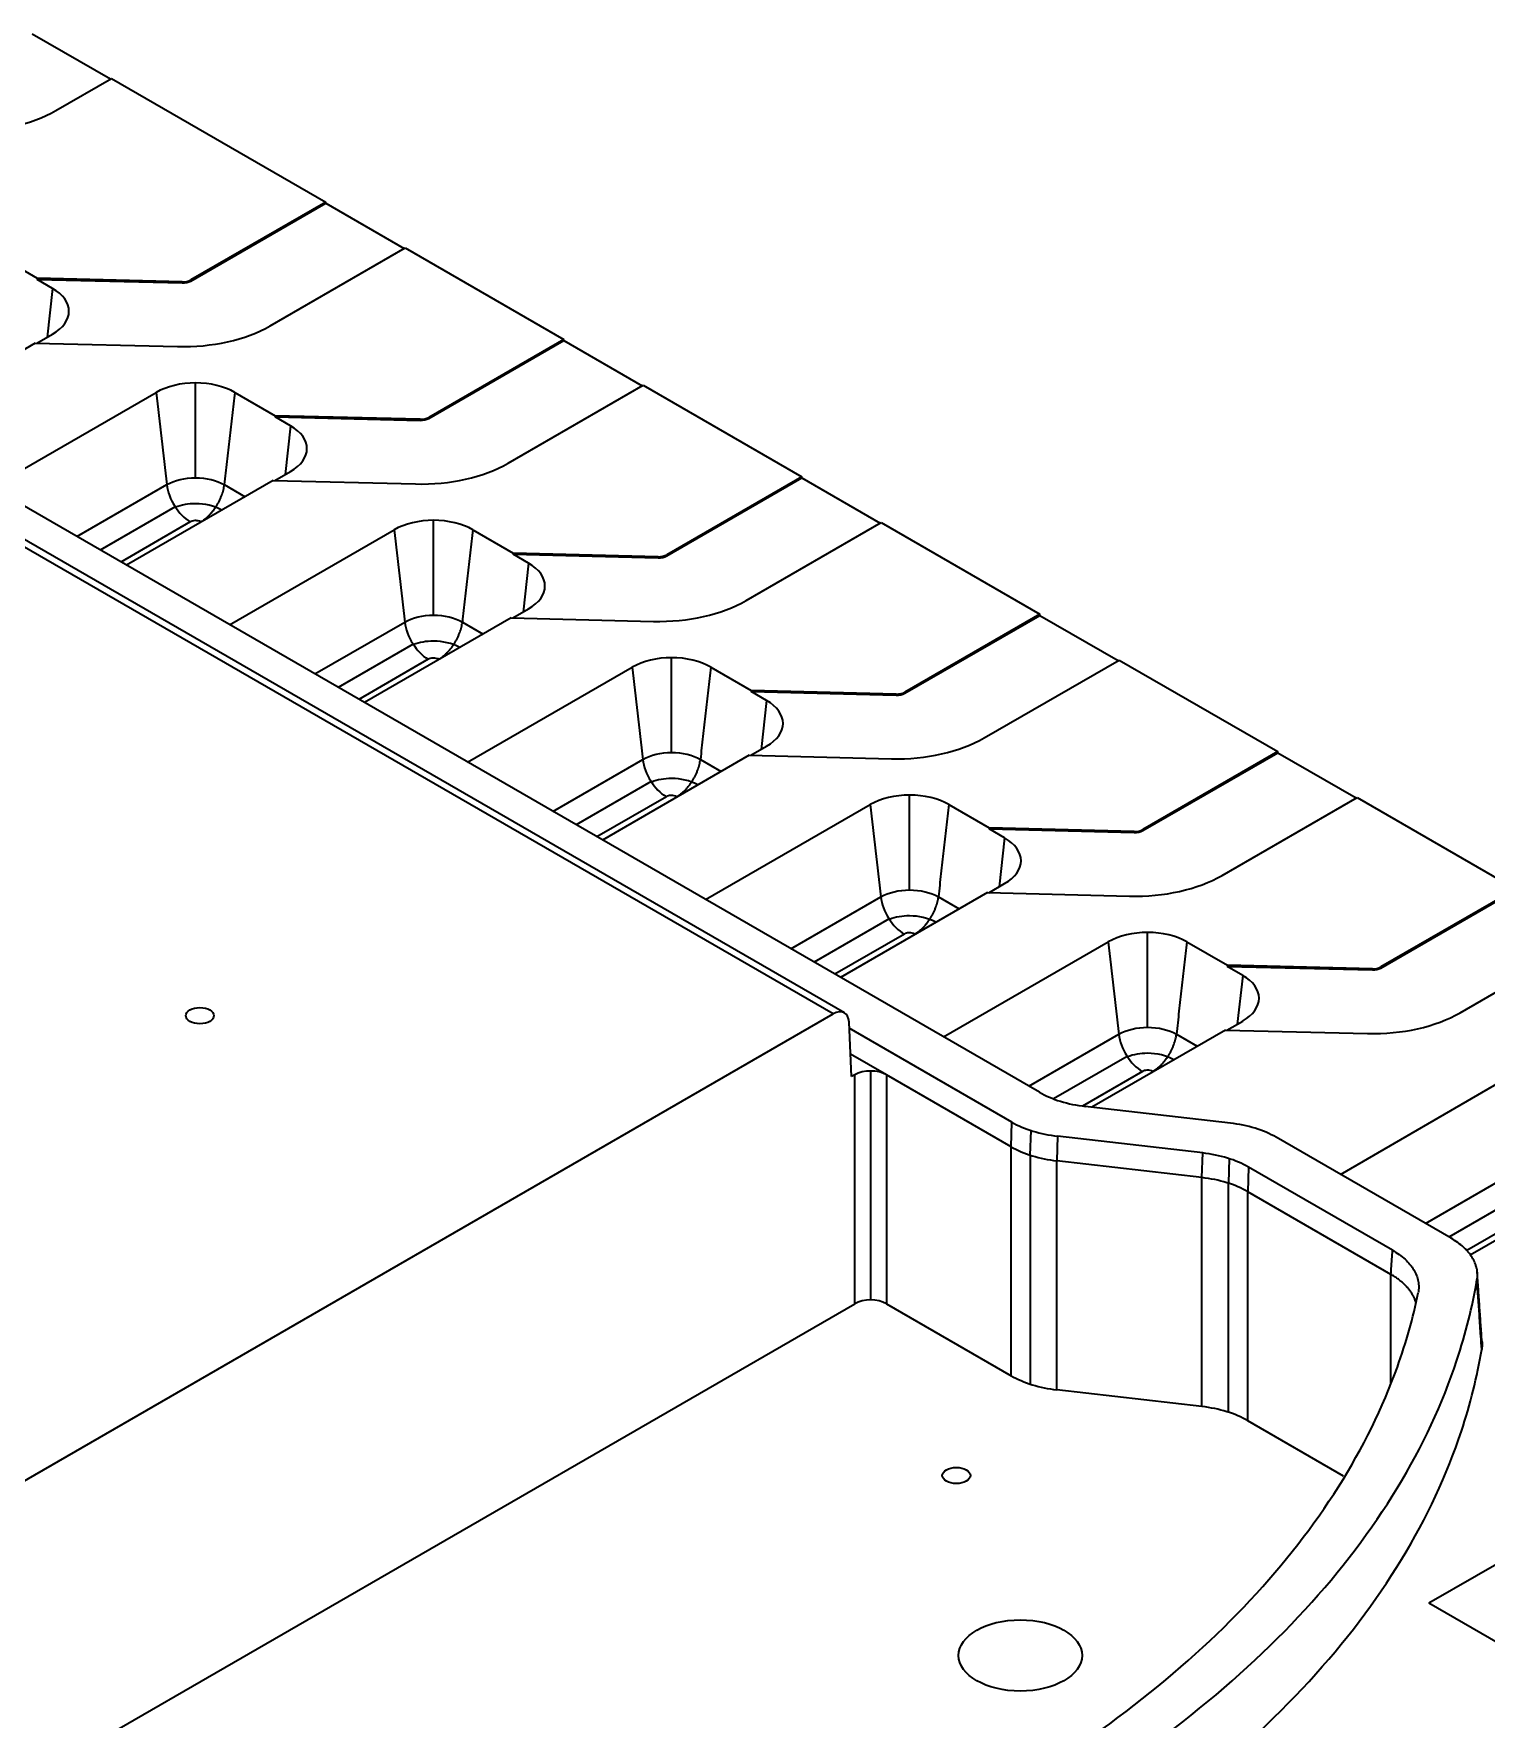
# Model space of a CAD drawing. Header units: millimetres. Extents: x 5 to 1651, y 545 to 1674.
# Drawn here: x 1354.7 to 1484.2, y 1455.5 to 1605.7 of the extents above; entities that cross this region are included whole.
import ezdxf

# ---------------------------------------------------------------- set-up
doc = ezdxf.new("R2010")
doc.units = ezdxf.units.MM
doc.layers.add('20', color=7, linetype='Continuous', true_color=0xffffff)

msp = doc.modelspace()

# ---------------------------------------------------------------- linework, layer by layer
at = {"layer": '20', "color": 7, "linetype": 'Continuous', "lineweight": 35}
for p, q in [((1354.59, 1605.717), (1361.576, 1601.683)), ((1356.7, 1598.868), (1361.661, 1601.732)), ((1361.661, 1601.732), (1380.753, 1590.71)), ((1380.753, 1590.71), (1368.721, 1583.763)), ((1368.721, 1583.665), (1380.753, 1590.612)), ((1380.753, 1590.612), (1380.753, 1590.71)), ((1380.753, 1590.612), (1387.739, 1586.578)), ((1351.441, 1585.996), (1355.049, 1583.913)), ((1375.792, 1579.68), (1387.824, 1586.627)), ((1387.824, 1586.627), (1401.966, 1578.462)), ((1355.049, 1583.913), (1355.024, 1583.816)), ((1355.024, 1583.816), (1367.971, 1583.496)), ((1356.414, 1583.013), (1355.024, 1583.816)), ((1367.971, 1583.594), (1355.049, 1583.913)), ((1368.721, 1583.763), (1368.721, 1583.665)), ((1425.986, 1518.334), (1314.366, 1582.778)), ((1426.986, 1518.433), (1315.366, 1582.877)), ((1356.414, 1583.013), (1355.918, 1578.659)), ((1367.971, 1583.594), (1367.971, 1583.496)), ((1368.41, 1583.641), (1368.41, 1583.543)), ((1444.367, 1511.358), (1323.015, 1581.421)), ((1354.872, 1578.139), (1341.786, 1570.584)), ((1354.872, 1578.139), (1367.544, 1577.826)), ((1355.012, 1578.135), (1356.414, 1578.945)), ((1401.966, 1578.462), (1389.934, 1571.515)), ((1389.934, 1571.417), (1401.966, 1578.364)), ((1401.966, 1578.364), (1401.966, 1578.462)), ((1401.966, 1578.364), (1408.953, 1574.331)), ((1350.978, 1565.276), (1365.652, 1573.748)), ((1369.153, 1566.137), (1369.153, 1574.59)), ((1372.655, 1573.748), (1376.262, 1571.666)), ((1397.005, 1567.433), (1409.038, 1574.38)), ((1409.038, 1574.38), (1423.18, 1566.215)), ((1376.262, 1571.666), (1376.237, 1571.568)), ((1376.237, 1571.568), (1389.184, 1571.249)), ((1377.627, 1570.766), (1376.237, 1571.568)), ((1389.184, 1571.347), (1376.262, 1571.666)), ((1377.627, 1570.766), (1377.132, 1566.411)), ((1389.184, 1571.347), (1389.184, 1571.249)), ((1389.623, 1571.394), (1389.623, 1571.296)), ((1389.934, 1571.515), (1389.934, 1571.417)), ((1376.085, 1565.891), (1362.999, 1558.336)), ((1376.085, 1565.891), (1388.758, 1565.579)), ((1376.225, 1565.888), (1377.627, 1566.697)), ((1423.18, 1566.215), (1411.147, 1559.268)), ((1411.147, 1559.17), (1423.18, 1566.117)), ((1423.18, 1566.117), (1423.18, 1566.215)), ((1423.18, 1566.117), (1430.166, 1562.083)), ((1358.573, 1560.891), (1366.588, 1565.518)), ((1371.719, 1565.519), (1373.579, 1564.444)), ((1367.333, 1563.544), (1360.656, 1559.689)), ((1371.496, 1563.242), (1371.437, 1563.276)), ((1368.688, 1562.197), (1362.5, 1558.624)), ((1369.652, 1562.177), (1369.618, 1562.197)), ((1372.192, 1553.029), (1386.865, 1561.501)), ((1390.367, 1553.889), (1390.367, 1562.343)), ((1393.868, 1561.501), (1397.475, 1559.418)), ((1418.218, 1555.185), (1430.251, 1562.132)), ((1430.251, 1562.132), (1444.393, 1553.967)), ((1397.475, 1559.418), (1397.45, 1559.321)), ((1397.45, 1559.321), (1410.398, 1559.001)), ((1398.84, 1558.518), (1397.45, 1559.321)), ((1410.398, 1559.099), (1397.475, 1559.418)), ((1398.84, 1558.518), (1398.345, 1554.164)), ((1410.398, 1559.099), (1410.398, 1559.001)), ((1410.837, 1559.146), (1410.837, 1559.048)), ((1411.147, 1559.268), (1411.147, 1559.17)), ((1397.438, 1553.64), (1398.84, 1554.45)), ((1444.393, 1553.967), (1432.361, 1547.021)), ((1432.361, 1546.923), (1444.393, 1553.869)), ((1444.393, 1553.869), (1444.393, 1553.967)), ((1444.393, 1553.869), (1451.379, 1549.836)), ((1379.787, 1548.644), (1387.801, 1553.271)), ((1397.298, 1553.644), (1384.212, 1546.089)), ((1392.932, 1553.271), (1394.792, 1552.197)), ((1397.298, 1553.644), (1409.971, 1553.331)), ((1388.546, 1551.296), (1381.869, 1547.441)), ((1392.71, 1550.995), (1392.65, 1551.029)), ((1389.901, 1549.949), (1383.713, 1546.377)), ((1390.866, 1549.93), (1390.831, 1549.95)), ((1393.405, 1540.781), (1408.079, 1549.253)), ((1411.58, 1541.642), (1411.58, 1550.095)), ((1415.081, 1549.253), (1418.688, 1547.171)), ((1439.432, 1542.938), (1451.464, 1549.885)), ((1451.464, 1549.885), (1465.606, 1541.72)), ((1418.688, 1547.171), (1418.663, 1547.073)), ((1418.663, 1547.073), (1431.611, 1546.754)), ((1420.053, 1546.271), (1418.663, 1547.073)), ((1431.611, 1546.852), (1418.688, 1547.171)), ((1420.053, 1546.271), (1419.558, 1541.916)), ((1431.611, 1546.852), (1431.611, 1546.754)), ((1432.05, 1546.899), (1432.05, 1546.801)), ((1432.361, 1547.021), (1432.361, 1546.923)), ((1418.651, 1541.393), (1420.053, 1542.202)), ((1465.606, 1541.72), (1453.574, 1534.773)), ((1465.606, 1541.622), (1465.606, 1541.72)), ((1401, 1536.396), (1409.014, 1541.023)), ((1418.511, 1541.396), (1405.426, 1533.841)), ((1414.145, 1541.024), (1416.006, 1539.95)), ((1418.511, 1541.396), (1431.184, 1541.084)), ((1453.574, 1534.675), (1465.606, 1541.622)), ((1465.606, 1541.622), (1472.592, 1537.588)), ((1409.76, 1539.049), (1403.083, 1535.194)), ((1413.923, 1538.747), (1413.863, 1538.782)), ((1411.114, 1537.702), (1404.927, 1534.129)), ((1412.079, 1537.682), (1412.044, 1537.702)), ((1432.793, 1529.394), (1432.793, 1537.848)), ((1460.645, 1530.691), (1472.677, 1537.637)), ((1472.677, 1537.637), (1486.819, 1529.472)), ((1414.618, 1528.534), (1429.292, 1537.006)), ((1436.294, 1537.006), (1439.901, 1534.923)), ((1439.901, 1534.923), (1439.877, 1534.826)), ((1439.877, 1534.826), (1452.824, 1534.507)), ((1441.266, 1534.024), (1439.877, 1534.826)), ((1452.824, 1534.604), (1439.901, 1534.923)), ((1452.824, 1534.604), (1452.824, 1534.507)), ((1453.263, 1534.651), (1453.263, 1534.553)), ((1453.574, 1534.773), (1453.574, 1534.675)), ((1441.266, 1534.024), (1440.771, 1529.669)), ((1439.864, 1529.145), (1441.266, 1529.955)), ((1422.213, 1524.149), (1430.227, 1528.776)), ((1439.725, 1529.149), (1426.639, 1521.594)), ((1435.358, 1528.776), (1437.219, 1527.702)), ((1439.725, 1529.149), (1452.397, 1528.836)), ((1486.819, 1529.472), (1474.787, 1522.526)), ((1474.787, 1522.428), (1486.819, 1529.374)), ((1430.973, 1526.802), (1424.296, 1522.947)), ((1432.328, 1525.454), (1426.14, 1521.882)), ((1433.292, 1525.435), (1433.258, 1525.455)), ((1435.136, 1526.5), (1435.076, 1526.534)), ((1454.006, 1517.147), (1454.006, 1525.601)), ((1481.858, 1518.443), (1493.89, 1525.39)), ((1435.831, 1516.287), (1450.505, 1524.759)), ((1457.507, 1524.759), (1461.115, 1522.676)), ((1461.115, 1522.676), (1461.09, 1522.578)), ((1461.09, 1522.578), (1474.037, 1522.259)), ((1462.48, 1521.776), (1461.09, 1522.578)), ((1474.037, 1522.357), (1461.115, 1522.676)), ((1474.037, 1522.357), (1474.037, 1522.259)), ((1474.476, 1522.404), (1474.476, 1522.306)), ((1474.787, 1522.526), (1474.787, 1522.428)), ((1462.48, 1521.776), (1461.984, 1517.422)), ((1326.648, 1460.981), (1425.986, 1518.334)), ((1427.625, 1512.748), (1427.398, 1517.602)), ((1461.078, 1516.898), (1462.48, 1517.707)), ((1441.902, 1508.699), (1427.423, 1517.059)), ((1443.426, 1511.902), (1451.441, 1516.529)), ((1460.938, 1516.901), (1449.035, 1510.029)), ((1456.571, 1516.529), (1458.432, 1515.455)), ((1460.938, 1516.901), (1473.61, 1516.589)), ((1430.736, 1512.912), (1427.529, 1514.763)), ((1429.322, 1513.25), (1429.322, 1492.837)), ((1452.186, 1514.554), (1445.629, 1510.769)), ((1453.541, 1513.207), (1448.206, 1510.127)), ((1454.505, 1513.188), (1454.471, 1513.207)), ((1456.349, 1514.252), (1456.29, 1514.287)), ((1427.908, 1512.912), (1427.625, 1512.748)), ((1427.908, 1492.499), (1427.908, 1512.912)), ((1430.736, 1512.912), (1430.736, 1492.499)), ((1441.835, 1506.503), (1430.736, 1512.912)), ((1471.186, 1504.039), (1485.86, 1512.511)), ((1461.384, 1508.603), (1448.45, 1510.097)), ((1441.835, 1506.503), (1441.902, 1508.699)), ((1443.553, 1505.75), (1443.62, 1507.945)), ((1445.985, 1507.437), (1445.917, 1505.242)), ((1458.919, 1505.944), (1445.985, 1507.437)), ((1481.062, 1498.337), (1465.466, 1507.342)), ((1441.835, 1486.091), (1441.835, 1506.503)), ((1443.546, 1505.752), (1443.546, 1485.339)), ((1458.851, 1503.749), (1458.919, 1505.944)), ((1445.917, 1484.83), (1445.917, 1505.242)), ((1458.851, 1503.749), (1445.917, 1505.242)), ((1461.283, 1505.436), (1461.216, 1503.241)), ((1463.001, 1504.683), (1462.934, 1502.487)), ((1475.835, 1497.272), (1463.001, 1504.683)), ((1478.782, 1499.654), (1486.796, 1504.281)), ((1496.293, 1504.654), (1482.762, 1496.842)), ((1458.851, 1483.336), (1458.851, 1503.749)), ((1461.223, 1482.826), (1461.223, 1503.239)), ((1462.934, 1482.075), (1462.934, 1502.487)), ((1475.692, 1495.121), (1462.934, 1502.487)), ((1487.541, 1502.307), (1480.864, 1498.452)), ((1488.896, 1500.959), (1482.459, 1497.243)), ((1475.692, 1485.463), (1475.692, 1495.121)), ((1339.185, 1441.275), (1427.908, 1492.499)), ((1430.736, 1492.499), (1441.835, 1486.091)), ((1458.851, 1483.336), (1445.917, 1484.83)), ((1471.48, 1477.141), (1462.934, 1482.075)), ((1493.553, 1474.153), (1479.085, 1465.8)), ((1491.14, 1458.84), (1479.085, 1465.8))]:
    msp.add_line(p, q, dxfattribs=at)
for centre, major_axis, ratio, start_param, end_param in [((1348.922, 1603.359), (-11, 0), 0.5773503, 1.5280936, 2.3561945), ((1368.014, 1584.171), (1, 0), 0.5773503, 4.6696862, 5.4977871), ((1352.89, 1580.979), (4.983, 0), 0.5773503, 5.4977871, 7.0685835), ((1368.014, 1584.073), (-1, 0), 0.5773503, 1.5280936, 2.3561945), ((1368.014, 1584.171), (-11, 0), 0.5773503, 1.5280936, 2.3561945), ((1374.103, 1568.732), (4.983, 0), 0.5773503, 5.4977871, 7.0685835), ((1389.227, 1571.924), (1, 0), 0.5773503, 4.6696862, 5.4977871), ((1389.227, 1571.826), (-1, 0), 0.5773503, 1.5280936, 2.3561945), ((1389.227, 1571.924), (-11, 0), 0.5773503, 1.5280936, 2.3561945), ((1368.688, 1564.646), (-1.499, 2.598), 0.5772134, 0.9251427, 2.3563106), ((1395.316, 1556.484), (4.983, 0), 0.5773503, 5.4977871, 7.0685835), ((1410.44, 1559.676), (1, 0), 0.5773503, 4.6696862, 5.4977871), ((1410.44, 1559.578), (-1, 0), 0.5773503, 1.5280936, 2.3561945), ((1410.44, 1559.676), (-11, 0), 0.5773503, 1.5280936, 2.3561945), ((1389.901, 1552.399), (-1.499, 2.598), 0.5772134, 0.9251427, 2.3563106), ((1416.53, 1544.237), (4.983, 0), 0.5773503, 5.4977871, 7.0685835), ((1431.653, 1547.429), (1, 0), 0.5773503, 4.6696862, 5.4977871), ((1431.653, 1547.331), (-1, 0), 0.5773503, 1.5280936, 2.3561945), ((1431.653, 1547.429), (-11, 0), 0.5773503, 1.5280936, 2.3561945), ((1411.114, 1540.151), (-1.499, 2.598), 0.5772134, 0.9251427, 2.3563106), ((1452.867, 1535.181), (1, 0), 0.5773503, 4.6696862, 5.4977871), ((1452.867, 1535.083), (-1, 0), 0.5773503, 1.5280936, 2.3561945), ((1437.743, 1531.989), (4.983, 0), 0.5773503, 5.4977871, 7.0685835), ((1452.867, 1535.181), (-11, 0), 0.5773503, 1.5280936, 2.3561945), ((1432.328, 1527.904), (-1.499, 2.598), 0.5772134, 0.9251427, 2.3563106), ((1474.08, 1522.934), (1, 0), 0.5773503, 4.6696862, 5.4977871), ((1474.08, 1522.836), (-1, 0), 0.5773503, 1.5280936, 2.3561945), ((1458.956, 1519.742), (4.983, 0), 0.5773503, 5.4977871, 7.0685835), ((1425.986, 1516.701), (1, 1.732), 0.5773503, 5.550147, 7.0685835), ((1474.08, 1522.934), (-11, 0), 0.5773503, 1.5280936, 2.3561945), ((1453.541, 1515.656), (-1.499, 2.598), 0.5772134, 0.9251427, 2.3563106), ((1429.322, 1512.095), (2, 0), 0.5773503, 0.7853982, 2.3561945), ((1450.027, 1514.631), (8.003, 0.009), 0.577829, 3.9261584, 4.5133312), ((1447.562, 1511.972), (8.003, 0.009), 0.577829, 3.9261584, 4.5133312), ((1459.806, 1504.069), (8.003, 0.009), 0.577829, 0.7845657, 1.3717385), ((1447.495, 1509.777), (8.003, 0.009), 0.577829, 3.9261584, 4.5133312), ((1457.341, 1501.409), (8.003, 0.009), 0.577829, 0.7845657, 1.3717385), ((1457.274, 1499.214), (8.003, 0.009), 0.577829, 0.7845657, 1.3717385), ((1429.322, 1491.683), (-2, 0), 0.5773503, 3.9269908, 5.4977871), ((1447.495, 1489.364), (8.003, 0.009), 0.577829, 3.9261584, 4.5133312), ((1457.274, 1478.802), (8.003, 0.009), 0.577829, 0.7845657, 1.3717385)]:
    msp.add_ellipse(centre, major_axis=major_axis, ratio=ratio, start_param=start_param, end_param=end_param, dxfattribs=at)
for centre, major_axis in [((1369.543, 1518.186), (1.25, 0)), ((1436.958, 1477.193), (1.25, 0)), ((1442.666, 1461.149), (5.5, 0))]:
    msp.add_ellipse(centre, major_axis=major_axis, ratio=0.5773503, dxfattribs=at)
for points, knots in [([(1372.655, 1573.748), (1371.731, 1574.281), (1370.446, 1574.59), (1367.861, 1574.59), (1366.576, 1574.281), (1365.652, 1573.748)], [0, 0, 0, 0, 0.5, 0.5, 1, 1, 1, 1]), ([(1366.588, 1565.518), (1367.269, 1565.911), (1368.209, 1566.137), (1370.097, 1566.137), (1371.038, 1565.912), (1371.719, 1565.519)], [0, 0, 0, 0, 0.5000518, 0.5000518, 1, 1, 1, 1]), ([(1369.618, 1562.197), (1369.734, 1562.264), (1369.853, 1562.345), (1370.094, 1562.532), (1370.216, 1562.639), (1370.396, 1562.818), (1370.456, 1562.881), (1370.573, 1563.012), (1370.631, 1563.08), (1370.744, 1563.222), (1370.799, 1563.296), (1370.906, 1563.446), (1370.958, 1563.524), (1371.058, 1563.681), (1371.106, 1563.762), (1371.197, 1563.924), (1371.24, 1564.007), (1371.322, 1564.172), (1371.36, 1564.256), (1371.43, 1564.422), (1371.463, 1564.505), (1371.553, 1564.752), (1371.601, 1564.914), (1371.676, 1565.227), (1371.702, 1565.377), (1371.719, 1565.519)], [0, 0, 0, 0, 0.125, 0.125, 0.25, 0.25, 0.3125, 0.3125, 0.375, 0.375, 0.4375, 0.4375, 0.5, 0.5, 0.5625, 0.5625, 0.625, 0.625, 0.6875, 0.6875, 0.75, 0.75, 0.875, 0.875, 1, 1, 1, 1]), ([(1371.437, 1563.276), (1370.824, 1563.622), (1369.99, 1563.819), (1368.523, 1563.819), (1367.894, 1563.707), (1367.36, 1563.504)], [0, 0, 0, 0, 0.5702041, 0.5702041, 1, 1, 1, 1]), ([(1369.618, 1562.197), (1369.582, 1562.218), (1369.542, 1562.236), (1369.431, 1562.276), (1369.355, 1562.294), (1369.216, 1562.313), (1369.151, 1562.315), (1369.011, 1562.305), (1368.936, 1562.291), (1368.801, 1562.251), (1368.74, 1562.227), (1368.688, 1562.197)], [0, 0, 0, 0, 0.145495, 0.145495, 0.3789722, 0.3789722, 0.5626206, 0.5626206, 0.7875456, 0.7875456, 1, 1, 1, 1]), ([(1393.868, 1561.501), (1392.944, 1562.033), (1391.659, 1562.343), (1389.074, 1562.343), (1387.789, 1562.033), (1386.865, 1561.501)], [0, 0, 0, 0, 0.5, 0.5, 1, 1, 1, 1]), ([(1387.801, 1553.271), (1388.482, 1553.664), (1389.422, 1553.889), (1391.311, 1553.889), (1392.251, 1553.664), (1392.932, 1553.271)], [0, 0, 0, 0, 0.5000518, 0.5000518, 1, 1, 1, 1]), ([(1390.831, 1549.95), (1390.947, 1550.017), (1391.066, 1550.097), (1391.308, 1550.284), (1391.429, 1550.391), (1391.609, 1550.571), (1391.669, 1550.633), (1391.786, 1550.765), (1391.844, 1550.833), (1391.957, 1550.975), (1392.012, 1551.048), (1392.12, 1551.199), (1392.172, 1551.276), (1392.271, 1551.434), (1392.319, 1551.514), (1392.41, 1551.677), (1392.453, 1551.759), (1392.535, 1551.925), (1392.573, 1552.008), (1392.644, 1552.174), (1392.676, 1552.257), (1392.766, 1552.505), (1392.814, 1552.667), (1392.889, 1552.979), (1392.916, 1553.129), (1392.932, 1553.271)], [0, 0, 0, 0, 0.125, 0.125, 0.25, 0.25, 0.3125, 0.3125, 0.375, 0.375, 0.4375, 0.4375, 0.5, 0.5, 0.5625, 0.5625, 0.625, 0.625, 0.6875, 0.6875, 0.75, 0.75, 0.875, 0.875, 1, 1, 1, 1]), ([(1392.65, 1551.029), (1392.037, 1551.375), (1391.203, 1551.571), (1389.736, 1551.571), (1389.107, 1551.459), (1388.573, 1551.256)], [0, 0, 0, 0, 0.5702041, 0.5702041, 1, 1, 1, 1]), ([(1390.831, 1549.95), (1390.795, 1549.97), (1390.755, 1549.988), (1390.644, 1550.028), (1390.568, 1550.047), (1390.429, 1550.065), (1390.364, 1550.068), (1390.224, 1550.057), (1390.149, 1550.043), (1390.014, 1550.004), (1389.953, 1549.979), (1389.901, 1549.949)], [0, 0, 0, 0, 0.145495, 0.145495, 0.3789722, 0.3789722, 0.5626206, 0.5626206, 0.7875456, 0.7875456, 1, 1, 1, 1]), ([(1415.081, 1549.253), (1414.158, 1549.786), (1412.873, 1550.095), (1410.287, 1550.095), (1409.002, 1549.786), (1408.079, 1549.253)], [0, 0, 0, 0, 0.5, 0.5, 1, 1, 1, 1]), ([(1409.014, 1541.023), (1409.695, 1541.417), (1410.636, 1541.642), (1412.524, 1541.642), (1413.464, 1541.417), (1414.145, 1541.024)], [0, 0, 0, 0, 0.5000518, 0.5000518, 1, 1, 1, 1]), ([(1412.044, 1537.702), (1412.16, 1537.769), (1412.279, 1537.85), (1412.521, 1538.037), (1412.643, 1538.144), (1412.823, 1538.323), (1412.882, 1538.386), (1413, 1538.517), (1413.057, 1538.586), (1413.17, 1538.727), (1413.226, 1538.801), (1413.333, 1538.951), (1413.385, 1539.029), (1413.484, 1539.186), (1413.532, 1539.267), (1413.623, 1539.43), (1413.667, 1539.512), (1413.748, 1539.677), (1413.786, 1539.761), (1413.857, 1539.927), (1413.89, 1540.01), (1413.979, 1540.257), (1414.028, 1540.419), (1414.102, 1540.732), (1414.129, 1540.882), (1414.145, 1541.024)], [0, 0, 0, 0, 0.125, 0.125, 0.25, 0.25, 0.3125, 0.3125, 0.375, 0.375, 0.4375, 0.4375, 0.5, 0.5, 0.5625, 0.5625, 0.625, 0.625, 0.6875, 0.6875, 0.75, 0.75, 0.875, 0.875, 1, 1, 1, 1]), ([(1413.863, 1538.781), (1413.251, 1539.127), (1412.416, 1539.324), (1410.949, 1539.324), (1410.32, 1539.212), (1409.786, 1539.009)], [0, 0, 0, 0, 0.5702041, 0.5702041, 1, 1, 1, 1]), ([(1412.044, 1537.702), (1412.009, 1537.723), (1411.968, 1537.741), (1411.858, 1537.781), (1411.782, 1537.799), (1411.642, 1537.818), (1411.577, 1537.82), (1411.438, 1537.81), (1411.362, 1537.796), (1411.228, 1537.756), (1411.166, 1537.732), (1411.114, 1537.702)], [0, 0, 0, 0, 0.145495, 0.145495, 0.3789722, 0.3789722, 0.5626206, 0.5626206, 0.7875456, 0.7875456, 1, 1, 1, 1]), ([(1436.294, 1537.006), (1435.371, 1537.539), (1434.086, 1537.848), (1431.5, 1537.848), (1430.215, 1537.539), (1429.292, 1537.006)], [0, 0, 0, 0, 0.5, 0.5, 1, 1, 1, 1]), ([(1430.227, 1528.776), (1430.908, 1529.169), (1431.849, 1529.394), (1433.737, 1529.394), (1434.677, 1529.169), (1435.358, 1528.776)], [0, 0, 0, 0, 0.5000518, 0.5000518, 1, 1, 1, 1]), ([(1433.258, 1525.455), (1433.373, 1525.522), (1433.493, 1525.602), (1433.734, 1525.789), (1433.856, 1525.897), (1434.036, 1526.076), (1434.095, 1526.139), (1434.213, 1526.27), (1434.271, 1526.338), (1434.384, 1526.48), (1434.439, 1526.553), (1434.546, 1526.704), (1434.598, 1526.781), (1434.698, 1526.939), (1434.746, 1527.019), (1434.837, 1527.182), (1434.88, 1527.264), (1434.961, 1527.43), (1434.999, 1527.513), (1435.07, 1527.679), (1435.103, 1527.762), (1435.192, 1528.01), (1435.241, 1528.172), (1435.316, 1528.484), (1435.342, 1528.634), (1435.358, 1528.776)], [0, 0, 0, 0, 0.125, 0.125, 0.25, 0.25, 0.3125, 0.3125, 0.375, 0.375, 0.4375, 0.4375, 0.5, 0.5, 0.5625, 0.5625, 0.625, 0.625, 0.6875, 0.6875, 0.75, 0.75, 0.875, 0.875, 1, 1, 1, 1]), ([(1435.076, 1526.534), (1434.464, 1526.88), (1433.63, 1527.076), (1432.162, 1527.076), (1431.533, 1526.965), (1430.999, 1526.762)], [0, 0, 0, 0, 0.5702041, 0.5702041, 1, 1, 1, 1]), ([(1433.258, 1525.455), (1433.222, 1525.475), (1433.182, 1525.493), (1433.071, 1525.533), (1432.995, 1525.552), (1432.855, 1525.57), (1432.79, 1525.573), (1432.651, 1525.563), (1432.575, 1525.548), (1432.441, 1525.509), (1432.379, 1525.484), (1432.328, 1525.454)], [0, 0, 0, 0, 0.145495, 0.145495, 0.3789722, 0.3789722, 0.5626206, 0.5626206, 0.7875456, 0.7875456, 1, 1, 1, 1]), ([(1457.507, 1524.759), (1456.584, 1525.291), (1455.299, 1525.601), (1452.713, 1525.601), (1451.428, 1525.291), (1450.505, 1524.759)], [0, 0, 0, 0, 0.5, 0.5, 1, 1, 1, 1]), ([(1451.441, 1516.529), (1452.122, 1516.922), (1453.062, 1517.147), (1454.95, 1517.147), (1455.89, 1516.922), (1456.571, 1516.529)], [0, 0, 0, 0, 0.5000518, 0.5000518, 1, 1, 1, 1]), ([(1454.471, 1513.207), (1454.587, 1513.275), (1454.706, 1513.355), (1454.947, 1513.542), (1455.069, 1513.649), (1455.249, 1513.828), (1455.309, 1513.891), (1455.426, 1514.022), (1455.484, 1514.091), (1455.597, 1514.232), (1455.652, 1514.306), (1455.759, 1514.456), (1455.811, 1514.534), (1455.911, 1514.691), (1455.959, 1514.772), (1456.05, 1514.935), (1456.093, 1515.017), (1456.174, 1515.183), (1456.213, 1515.266), (1456.283, 1515.432), (1456.316, 1515.515), (1456.406, 1515.762), (1456.454, 1515.924), (1456.529, 1516.237), (1456.555, 1516.387), (1456.571, 1516.529)], [0, 0, 0, 0, 0.125, 0.125, 0.25, 0.25, 0.3125, 0.3125, 0.375, 0.375, 0.4375, 0.4375, 0.5, 0.5, 0.5625, 0.5625, 0.625, 0.625, 0.6875, 0.6875, 0.75, 0.75, 0.875, 0.875, 1, 1, 1, 1]), ([(1456.289, 1514.287), (1455.677, 1514.632), (1454.843, 1514.829), (1453.376, 1514.829), (1452.746, 1514.717), (1452.212, 1514.514)], [0, 0, 0, 0, 0.5702041, 0.5702041, 1, 1, 1, 1]), ([(1454.471, 1513.207), (1454.435, 1513.228), (1454.395, 1513.246), (1454.284, 1513.286), (1454.208, 1513.304), (1454.068, 1513.323), (1454.003, 1513.325), (1453.864, 1513.315), (1453.788, 1513.301), (1453.654, 1513.262), (1453.592, 1513.237), (1453.541, 1513.207)], [0, 0, 0, 0, 0.145495, 0.145495, 0.3789722, 0.3789722, 0.5626206, 0.5626206, 0.7875456, 0.7875456, 1, 1, 1, 1]), ([(1483.364, 1494.626), (1483.393, 1494.796), (1483.418, 1495.136), (1483.378, 1495.476), (1483.332, 1495.687), (1483.322, 1495.73), (1483.3, 1495.814), (1483.263, 1495.94), (1483.218, 1496.064), (1483.116, 1496.311), (1483.033, 1496.473), (1482.836, 1496.79), (1482.722, 1496.946), (1482.576, 1497.119), (1482.56, 1497.138), (1482.526, 1497.176), (1482.509, 1497.195), (1482.458, 1497.252), (1482.352, 1497.364), (1482.24, 1497.473), (1482.004, 1497.688), (1481.834, 1497.826), (1481.468, 1498.09), (1481.272, 1498.216), (1481.062, 1498.337)], [0, 0, 0, 0, 0.125, 0.25, 0.25, 0.28125, 0.28125, 0.3125, 0.375, 0.375, 0.5, 0.5, 0.625, 0.625, 0.640625, 0.640625, 0.65625, 0.65625, 0.6875, 0.75, 0.75, 0.875, 0.875, 1, 1, 1, 1]), ([(1475.692, 1495.121), (1475.7, 1495.229), (1475.707, 1495.336), (1475.732, 1495.721), (1475.751, 1495.997), (1475.787, 1496.541), (1475.805, 1496.808), (1475.827, 1497.14), (1475.831, 1497.206), (1475.835, 1497.272)], [0, 0, 0, 0, 0.1502318, 0.1502318, 0.5360037, 0.5360037, 0.9078913, 0.9078913, 1, 1, 1, 1]), ([(1475.835, 1497.272), (1476.049, 1497.149), (1476.249, 1497.019), (1476.622, 1496.75), (1476.794, 1496.609), (1477.112, 1496.317), (1477.257, 1496.165), (1477.519, 1495.85), (1477.634, 1495.69), (1477.83, 1495.364), (1477.912, 1495.198), (1478.044, 1494.861), (1478.094, 1494.69), (1478.16, 1494.343), (1478.192, 1493.996), (1478.156, 1493.648), (1478.121, 1493.475)], [0, 0, 0, 0, 0.125, 0.125, 0.25, 0.25, 0.375, 0.375, 0.5, 0.5, 0.625, 0.625, 0.75, 0.75, 0.875, 1, 1, 1, 1]), ([(1477.93, 1492.596), (1477.929, 1492.602), (1477.927, 1492.609), (1477.913, 1492.658), (1477.899, 1492.701), (1477.87, 1492.787), (1477.855, 1492.83), (1477.805, 1492.958), (1477.768, 1493.042), (1477.686, 1493.207), (1477.64, 1493.289), (1477.542, 1493.452), (1477.49, 1493.533), (1477.376, 1493.693), (1477.315, 1493.771), (1477.186, 1493.927), (1477.118, 1494.004), (1477.009, 1494.118), (1476.972, 1494.156), (1476.896, 1494.231), (1476.857, 1494.268), (1476.736, 1494.379), (1476.653, 1494.453), (1476.479, 1494.596), (1476.388, 1494.666), (1476.201, 1494.802), (1476.104, 1494.868), (1475.903, 1494.996), (1475.8, 1495.059), (1475.692, 1495.121)], [0, 0, 0, 0, 0.0066823, 0.0066823, 0.0518331, 0.0518331, 0.0969839, 0.0969839, 0.1872856, 0.1872856, 0.2775872, 0.2775872, 0.3678888, 0.3678888, 0.4581904, 0.4581904, 0.548492, 0.548492, 0.5936428, 0.5936428, 0.6387936, 0.6387936, 0.7290952, 0.7290952, 0.8193968, 0.8193968, 0.9096984, 0.9096984, 1, 1, 1, 1]), ([(1360.074, 1423.445), (1364.234, 1423.68), (1375.137, 1424.588), (1392.401, 1427.276), (1411.214, 1432.031), (1428.594, 1438.346), (1444.156, 1446.082), (1457.555, 1455.066), (1468.493, 1465.101), (1476.727, 1475.962), (1481.384, 1485.93), (1482.957, 1492.225), (1483.364, 1494.626)], [0, 0, 0, 0, 0.0663674, 0.1747756, 0.2831837, 0.3915919, 0.5, 0.6084081, 0.7168163, 0.8252244, 0.9336326, 1, 1, 1, 1]), ([(1483.785, 1488.433), (1483.758, 1488.829), (1483.731, 1489.224), (1483.663, 1490.233), (1483.621, 1490.845), (1483.578, 1491.482), (1483.576, 1491.506), (1483.505, 1492.562), (1483.434, 1493.594), (1483.364, 1494.626)], [0, 0, 0, 0, 0.1916907, 0.1916907, 0.4884191, 0.4884191, 0.5000004, 0.5000004, 1, 1, 1, 1]), ([(1362.069, 1426.472), (1365.914, 1426.732), (1376.071, 1427.68), (1392.167, 1430.321), (1409.751, 1434.881), (1426.006, 1440.863), (1440.59, 1448.141), (1453.195, 1456.561), (1463.556, 1465.946), (1471.455, 1476.098), (1476.029, 1485.39), (1477.671, 1491.255), (1478.121, 1493.475)], [0, 0, 0, 0, 0.065602, 0.1742015, 0.282801, 0.3914005, 0.5, 0.6085995, 0.717199, 0.8257985, 0.934398, 1, 1, 1, 1]), ([(1483.801, 1489.212), (1483.812, 1489.122), (1483.819, 1489.032), (1483.826, 1488.772), (1483.814, 1488.603), (1483.785, 1488.433)], [0, 0, 0, 0, 0.3489584, 0.3489584, 1, 1, 1, 1]), ([(1359.912, 1416.915), (1364.151, 1417.151), (1375.156, 1418.062), (1392.536, 1420.769), (1411.403, 1425.537), (1428.835, 1431.871), (1444.442, 1439.629), (1457.881, 1448.64), (1468.851, 1458.704), (1477.11, 1469.598), (1481.798, 1479.632), (1483.376, 1485.985), (1483.785, 1488.433)], [0, 0, 0, 0, 0.0672927, 0.1754696, 0.2836464, 0.3918232, 0.5, 0.6081768, 0.7163536, 0.8245304, 0.9327073, 1, 1, 1, 1])]:
    msp.add_open_spline(points, degree=3, knots=knots, dxfattribs=at)
for points, degree in [([(1365.652, 1573.748), (1365.964, 1571.005), (1366.276, 1568.262), (1366.588, 1565.518)], 3), ([(1372.655, 1573.748), (1371.719, 1565.519)], 1), ([(1386.865, 1561.501), (1387.177, 1558.758), (1387.489, 1556.014), (1387.801, 1553.271)], 3), ([(1393.868, 1561.501), (1392.932, 1553.271)], 1), ([(1408.079, 1549.253), (1408.39, 1546.51), (1408.702, 1543.767), (1409.014, 1541.023)], 3), ([(1415.081, 1549.253), (1414.145, 1541.024)], 1), ([(1429.292, 1537.006), (1429.604, 1534.263), (1429.915, 1531.519), (1430.227, 1528.776)], 3), ([(1436.294, 1537.006), (1435.358, 1528.776)], 1), ([(1450.505, 1524.759), (1450.817, 1522.015), (1451.129, 1519.272), (1451.441, 1516.529)], 3), ([(1457.507, 1524.759), (1456.571, 1516.529)], 1), ([(1483.394, 1495.214), (1483.377, 1495.469)], 1), ([(1483.805, 1489.159), (1483.399, 1495.148)], 1)]:
    msp.add_open_spline(points, degree=degree, dxfattribs=at)

doc.saveas('drawing.dxf')
